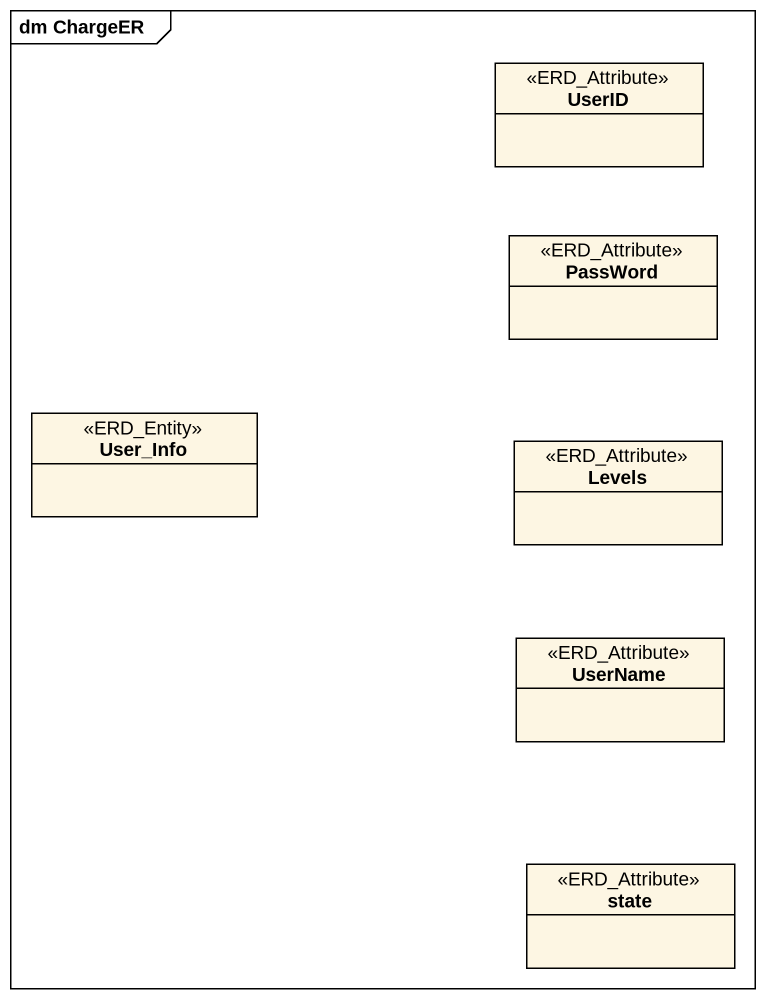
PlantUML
@startuml
mainframe dm ChargeER
hide circle
hide empty members
class UserID <<ERD_Attribute>>
class PassWord <<ERD_Attribute>>
class User_Info <<ERD_Entity>>
class Levels <<ERD_Attribute>>
class UserName <<ERD_Attribute>>
class "state" as state_ <<ERD_Attribute>>
@enduml
